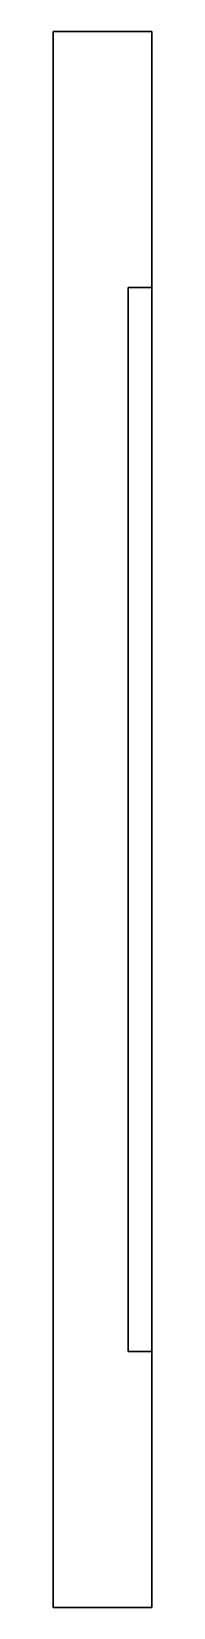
# Model space of a CAD drawing. Header units: millimetres. Extents: x 2 to 27, y 1 to 401.
import ezdxf

# ---------------------------------------------------------------- set-up
doc = ezdxf.new("R2010")
doc.units = ezdxf.units.MM
doc.layers.add('Layer1', color=10, linetype='Continuous')

msp = doc.modelspace()

# ---------------------------------------------------------------- linework, layer by layer
at = {"layer": 'Layer1', "extrusion": (1, -2e-16, -2e-16)}
for p, q in [((27.46, 401.25, -1), (2.46, 401.25, -1)), ((27.46, 401.25, 399), (2.46, 401.25, 399)), ((27.46, 401.25, 399), (27.46, 401.25, -1)), ((27.46, 1.25, -1), (27.46, 401.25, -1)), ((27.46, 1.25, 399), (27.46, 401.25, 399)), ((27.46, 401.25, -1), (27.46, 336.25, -1)), ((27.46, 336.25, 399), (27.46, 401.25, 399)), ((27.46, 401.25, 399), (27.46, 401.25, 334)), ((27.46, 1.25, 399), (27.46, 401.25, 399)), ((27.46, 401.25, 64), (27.46, 401.25, -1)), ((27.46, 401.25, -1), (27.46, 1.25, -1)), ((27.46, 401.25, -1), (27.46, 336.25, 64)), ((27.46, 336.25, 334), (27.46, 401.25, 399)), ((27.46, 336.25, 64), (21.46, 336.25, 64)), ((27.46, 336.25, 334), (21.46, 336.25, 334)), ((21.46, 66.25, 334), (21.46, 336.25, 334)), ((21.46, 336.25, 334), (21.46, 336.25, 64)), ((21.46, 336.25, 64), (21.46, 66.25, 64)), ((27.46, 336.25, 64), (27.46, 336.25, 334)), ((27.46, 336.25, 334), (27.46, 66.25, 334)), ((27.46, 66.25, 64), (27.46, 336.25, 64)), ((27.46, 66.25, 64), (21.46, 66.25, 64)), ((27.46, 66.25, 334), (21.46, 66.25, 334)), ((21.46, 66.25, 64), (21.46, 66.25, 334)), ((27.46, 66.25, 334), (27.46, 66.25, 64)), ((27.46, 1.25, 399), (27.46, 66.25, 399)), ((27.46, 1.25, -1), (27.46, 66.25, 64)), ((27.46, 1.25, 399), (27.46, 66.25, 334)), ((27.46, 1.25, -1), (2.46, 1.25, -1)), ((27.46, 1.25, 399), (2.46, 1.25, 399)), ((27.46, 1.25, 399), (27.46, 1.25, -1)), ((27.46, 1.25, -1), (27.46, 1.25, 399)), ((27.46, 1.25, 334), (27.46, 1.25, 399)), ((27.46, 1.25, -1), (27.46, 1.25, 64))]:
    msp.add_line(p, q, dxfattribs=at)
at = {"layer": 'Layer1'}
for points in [[(2.46, 1.25, -1), (2.46, 401.25, -1), (2.46, 401.25, 399), (2.46, 1.25, 399)], [(2.46, 1.25, -1), (27.46, 1.25, -1), (27.46, 401.25, -1), (2.46, 401.25, -1)], [(2.46, 401.25, 399), (27.46, 401.25, 399), (27.46, 1.25, 399), (2.46, 1.25, 399)], [(2.46, 401.25, -1), (27.46, 401.25, -1), (27.46, 401.25, 399), (2.46, 401.25, 399)], [(27.46, 66.25, 334), (27.46, 1.25, 399), (27.46, 401.25, 399), (27.46, 336.25, 334)], [(27.46, 336.25, 334), (27.46, 401.25, 399), (27.46, 401.25, -1), (27.46, 336.25, 64)], [(27.46, 336.25, 334), (27.46, 401.25, 399), (27.46, 401.25, -1), (27.46, 336.25, 64)], [(27.46, 336.25, 64), (27.46, 401.25, -1), (27.46, 1.25, -1), (27.46, 66.25, 64)], [(27.46, 336.25, 64), (27.46, 401.25, -1), (27.46, 1.25, -1), (27.46, 66.25, 64)], [(21.46, 66.25, 334), (27.46, 66.25, 334), (27.46, 336.25, 334), (21.46, 336.25, 334)], [(21.46, 336.25, 64), (27.46, 336.25, 64), (27.46, 66.25, 64), (21.46, 66.25, 64)], [(21.46, 336.25, 334), (27.46, 336.25, 334), (27.46, 336.25, 64), (21.46, 336.25, 64)], [(21.46, 336.25, 64), (21.46, 66.25, 64), (21.46, 66.25, 334), (21.46, 336.25, 334)], [(21.46, 66.25, 64), (27.46, 66.25, 64), (27.46, 66.25, 334), (21.46, 66.25, 334)], [(27.46, 66.25, 64), (27.46, 1.25, -1), (27.46, 1.25, 399), (27.46, 66.25, 334)], [(27.46, 66.25, 64), (27.46, 1.25, -1), (27.46, 1.25, 399), (27.46, 66.25, 334)], [(2.46, 1.25, -1), (2.46, 1.25, 399), (27.46, 1.25, 399), (27.46, 1.25, -1)]]:
    msp.add_3dface(points, dxfattribs=at)

doc.saveas('drawing.dxf')
